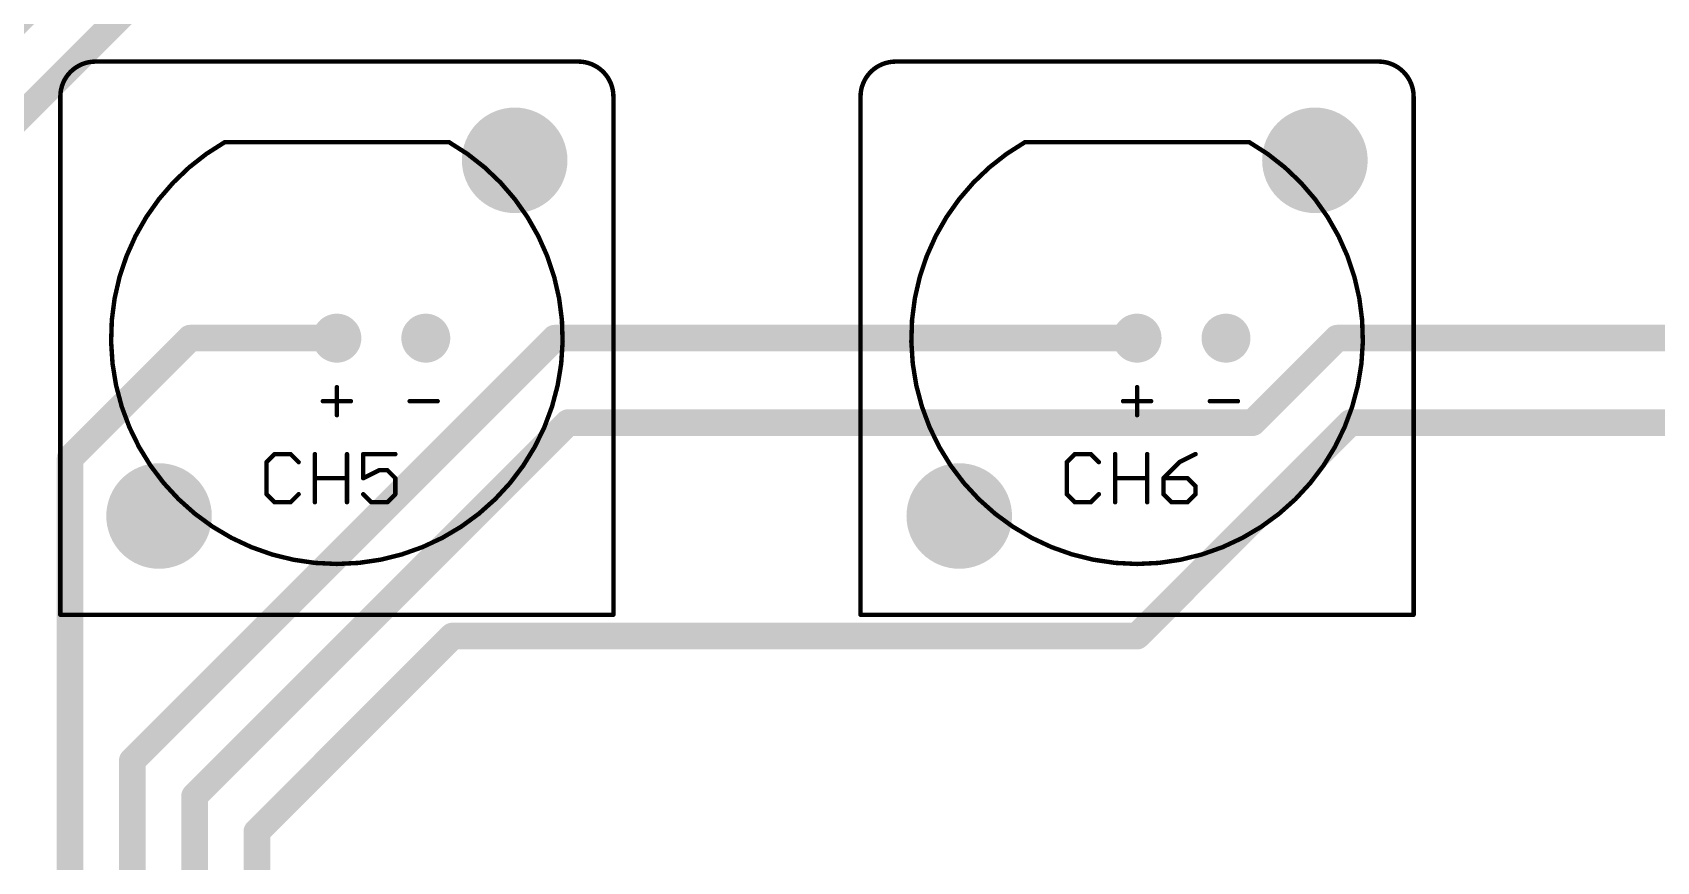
# Model space of a CAD drawing. Extents: x 0 to 124, y 0 to 91.
# Drawn here: x 24.07 to 70.46, y 23.79 to 47.47 of the extents above; entities that cross this region are included whole.
import ezdxf

# ---------------------------------------------------------------- set-up
doc = ezdxf.new("R2010")
doc.units = 0
for name, color, linetype in [('1', 14, 'CONTINUOUS'), ('17', 94, 'CONTINUOUS'), ('21', 6, 'CONTINUOUS')]:
    doc.layers.add(name, color=color, linetype=linetype)

# ---------------------------------------------------------------- blocks, each defined once
blk = doc.blocks.new('ROUNDP')
at = {"const_width": 0.5}
blk.add_lwpolyline([(0, -0.25, 1), (0, 0.25, 1), (0, -0.25)], format="xyb", dxfattribs=at)

msp = doc.modelspace()

# ---------------------------------------------------------------- linework, layer by layer
at = {"layer": '1', "const_width": 0.762}
for points in [[(47.498, 71.628), (21.336, 45.466)], [(44.196, 65.532), (23.368, 44.704)], [(28.575, 38.735), (25.146, 35.306)], [(38.989, 38.735), (26.924, 26.67)], [(32.766, 38.735), (28.575, 38.735)], [(55.626, 38.735), (38.989, 38.735)], [(61.341, 38.735), (58.928, 36.322)], [(78.486, 38.735), (61.341, 38.735)], [(39.37, 36.322), (28.702, 25.654)], [(58.928, 36.322), (39.37, 36.322)], [(61.722, 36.322), (55.626, 30.226)], [(82.042, 36.322), (61.722, 36.322)], [(25.146, 35.306), (25.146, 11.938)], [(36.068, 30.226), (30.48, 24.638)], [(55.626, 30.226), (36.068, 30.226)], [(26.924, 26.67), (26.924, 12.7)], [(28.702, 25.654), (28.702, 13.208)], [(30.48, 24.638), (30.48, 14.224)]]:
    msp.add_lwpolyline(points, dxfattribs=at)
at = {"layer": '1', "const_width": 0.381}
for points in [[(28.575, 38.9255, 1), (28.575, 38.5445)], [(28.7097, 38.6003, 1), (28.4403, 38.8697)], [(32.766, 38.5445, 1), (32.766, 38.9255)], [(38.989, 38.9255, 1), (38.989, 38.5445)], [(39.1237, 38.6003, 1), (38.8543, 38.8697)], [(55.626, 38.5445, 1), (55.626, 38.9255)], [(61.341, 38.9255, 1), (61.341, 38.5445)], [(61.4757, 38.6003, 1), (61.2063, 38.8697)], [(39.37, 36.5125, 1), (39.37, 36.1315)], [(39.5047, 36.1873, 1), (39.2353, 36.4567)], [(58.928, 36.1315, 1), (58.928, 36.5125)], [(61.722, 36.5125, 1), (61.722, 36.1315)], [(61.8567, 36.1873, 1), (61.5873, 36.4567)], [(58.7933, 36.4567, 1), (59.0627, 36.1873)], [(25.3365, 35.306, 1), (24.9555, 35.306)], [(25.0113, 35.4407, 1), (25.2807, 35.1713)], [(36.068, 30.4165, 1), (36.068, 30.0355)], [(36.2027, 30.0913, 1), (35.9333, 30.3607)], [(55.4913, 30.3607, 1), (55.7607, 30.0913)], [(55.626, 30.0355, 1), (55.626, 30.4165)], [(27.1145, 26.67, 1), (26.7335, 26.67)], [(26.7893, 26.8047, 1), (27.0587, 26.5353)], [(28.8925, 25.654, 1), (28.5115, 25.654)], [(28.5673, 25.7887, 1), (28.8367, 25.5193)], [(30.6705, 24.638, 1), (30.2895, 24.638)], [(30.3453, 24.7727, 1), (30.6147, 24.5033)]]:
    msp.add_lwpolyline(points, format="xyb", dxfattribs=at)
at = {"layer": '21'}
for points, const_width in [([(25.866, 46.635, 0.4142), (24.866, 45.635)], 0.127), ([(25.866, 46.6668, 1), (25.866, 46.6033)], 0.0635), ([(25.866, 46.6033, 1), (25.866, 46.6668)], 0.0635), ([(39.666, 46.6668, 1), (39.666, 46.6033)], 0.0635), ([(40.666, 45.635, 0.4142), (39.666, 46.635)], 0.127), ([(39.666, 46.6033, 1), (39.666, 46.6668)], 0.0635), ([(48.726, 46.635, 0.4142), (47.726, 45.635)], 0.127), ([(48.726, 46.6668, 1), (48.726, 46.6033)], 0.0635), ([(48.726, 46.6033, 1), (48.726, 46.6668)], 0.0635), ([(62.526, 46.6668, 1), (62.526, 46.6033)], 0.0635), ([(63.526, 45.635, 0.4142), (62.526, 46.635)], 0.127), ([(62.526, 46.6033, 1), (62.526, 46.6668)], 0.0635), ([(24.8977, 45.635, 1), (24.8343, 45.635)], 0.0635), ([(24.8343, 45.635, 1), (24.8977, 45.635)], 0.0635), ([(40.6978, 45.635, 1), (40.6343, 45.635)], 0.0635), ([(40.6343, 45.635, 1), (40.6978, 45.635)], 0.0635), ([(47.7578, 45.635, 1), (47.6942, 45.635)], 0.0635), ([(47.6942, 45.635, 1), (47.7578, 45.635)], 0.0635), ([(63.5578, 45.635, 1), (63.4943, 45.635)], 0.0635), ([(63.4943, 45.635, 1), (63.5578, 45.635)], 0.0635), ([(29.566, 44.335, 3.7656), (35.966, 44.335)], 0.127), ([(29.566, 44.3668, 1), (29.566, 44.3032)], 0.0635), ([(29.5818, 44.3074, 1), (29.5502, 44.3626)], 0.0635), ([(35.9818, 44.3626, 1), (35.9502, 44.3074)], 0.0635), ([(35.966, 44.3032, 1), (35.966, 44.3668)], 0.0635), ([(52.426, 44.335, 3.7656), (58.826, 44.335)], 0.127), ([(52.426, 44.3668, 1), (52.426, 44.3032)], 0.0635), ([(52.4418, 44.3074, 1), (52.4102, 44.3626)], 0.0635), ([(58.8418, 44.3626, 1), (58.8102, 44.3074)], 0.0635), ([(58.826, 44.3032, 1), (58.826, 44.3668)], 0.0635), ([(32.7978, 37.335, 1), (32.7342, 37.335)], 0.0635), ([(55.6578, 37.335, 1), (55.5943, 37.335)], 0.0635), ([(32.366, 36.9668, 1), (32.366, 36.9032)], 0.0635), ([(33.166, 36.9032, 1), (33.166, 36.9668)], 0.0635), ([(34.846, 36.9668, 1), (34.846, 36.9032)], 0.0635), ([(35.646, 36.9032, 1), (35.646, 36.9668)], 0.0635), ([(55.226, 36.9668, 1), (55.226, 36.9032)], 0.0635), ([(56.026, 36.9032, 1), (56.026, 36.9668)], 0.0635), ([(57.706, 36.9668, 1), (57.706, 36.9032)], 0.0635), ([(58.506, 36.9032, 1), (58.506, 36.9668)], 0.0635), ([(32.7342, 36.535, 1), (32.7978, 36.535)], 0.0635), ([(55.5943, 36.535, 1), (55.6578, 36.535)], 0.0635), ([(30.9868, 35.4544, 1), (30.9868, 35.3909)], 0.0635), ([(31.0092, 35.4002, 1), (30.9643, 35.4451)], 0.0635), ([(31.4673, 35.4451, 1), (31.4224, 35.4002)], 0.0635), ([(31.4448, 35.3909, 1), (31.4448, 35.4544)], 0.0635), ([(32.1707, 35.4227, 1), (32.1072, 35.4227)], 0.0635), ([(33.0868, 35.4227, 1), (33.0233, 35.4227)], 0.0635), ([(33.5518, 35.4227, 1), (33.4883, 35.4227)], 0.0635), ([(33.5201, 35.4544, 1), (33.5201, 35.3909)], 0.0635), ([(34.4362, 35.3909, 1), (34.4362, 35.4544)], 0.0635), ([(53.8468, 35.4544, 1), (53.8468, 35.3909)], 0.0635), ([(53.8692, 35.4002, 1), (53.8243, 35.4451)], 0.0635), ([(54.3273, 35.4451, 1), (54.2824, 35.4002)], 0.0635), ([(54.3048, 35.3909, 1), (54.3048, 35.4544)], 0.0635), ([(55.0307, 35.4227, 1), (54.9672, 35.4227)], 0.0635), ([(55.9468, 35.4227, 1), (55.8833, 35.4227)], 0.0635), ([(57.3104, 35.3943, 1), (57.282, 35.4511)], 0.0635), ([(30.7895, 35.1936, 1), (30.726, 35.1936)], 0.0635), ([(30.7353, 35.2161, 1), (30.7802, 35.1712)], 0.0635), ([(31.6514, 35.1712, 1), (31.6963, 35.2161)], 0.0635), ([(32.1389, 34.7673, 1), (32.1389, 34.7038)], 0.0635), ([(33.055, 34.7038, 1), (33.055, 34.7673)], 0.0635), ([(33.5059, 34.764, 1), (33.5343, 34.7072)], 0.0635), ([(33.9781, 34.9964, 1), (33.9781, 34.9329)], 0.0635), ([(33.9923, 34.9362, 1), (33.9639, 34.993)], 0.0635), ([(34.2296, 34.9871, 1), (34.1847, 34.9422)], 0.0635), ([(34.2072, 34.9329, 1), (34.2072, 34.9964)], 0.0635), ([(34.468, 34.7356, 1), (34.4045, 34.7356)], 0.0635), ([(53.6495, 35.1936, 1), (53.586, 35.1936)], 0.0635), ([(53.5953, 35.2161, 1), (53.6402, 35.1712)], 0.0635), ([(54.5114, 35.1712, 1), (54.5563, 35.2161)], 0.0635), ([(54.9989, 34.7673, 1), (54.9989, 34.7038)], 0.0635), ([(55.915, 34.7038, 1), (55.915, 34.7673)], 0.0635), ([(56.4118, 34.7356, 1), (56.3483, 34.7356)], 0.0635), ([(56.3801, 34.7673, 1), (56.3801, 34.7038)], 0.0635), ([(56.8239, 35.222, 1), (56.8523, 35.1652)], 0.0635), ([(56.8606, 35.1712, 1), (56.8157, 35.2161)], 0.0635), ([(57.0896, 34.758, 1), (57.0447, 34.7131)], 0.0635), ([(57.0672, 34.7038, 1), (57.0672, 34.7673)], 0.0635), ([(30.7802, 34.3, 1), (30.7353, 34.2551)], 0.0635), ([(31.6963, 34.2551, 1), (31.6514, 34.3)], 0.0635), ([(33.4883, 34.7356, 1), (33.5518, 34.7356)], 0.0635), ([(33.5425, 34.3, 1), (33.4976, 34.2551)], 0.0635), ([(34.4138, 34.7131, 1), (34.4587, 34.758)], 0.0635), ([(34.4587, 34.2551, 1), (34.4138, 34.3)], 0.0635), ([(53.6402, 34.3, 1), (53.5953, 34.2551)], 0.0635), ([(54.5563, 34.2551, 1), (54.5114, 34.3)], 0.0635), ([(56.3576, 34.758, 1), (56.4025, 34.7131)], 0.0635), ([(56.4025, 34.3, 1), (56.3576, 34.2551)], 0.0635), ([(57.328, 34.5066, 1), (57.2645, 34.5066)], 0.0635), ([(57.2738, 34.4841, 1), (57.3187, 34.529)], 0.0635), ([(57.3187, 34.2551, 1), (57.2738, 34.3)], 0.0635), ([(30.726, 34.2775, 1), (30.7895, 34.2775)], 0.0635), ([(30.9868, 34.0803, 1), (30.9868, 34.0168)], 0.0635), ([(30.9643, 34.026, 1), (31.0092, 34.071)], 0.0635), ([(31.4224, 34.071, 1), (31.4673, 34.026)], 0.0635), ([(31.4448, 34.0168, 1), (31.4448, 34.0803)], 0.0635), ([(32.1072, 34.0485, 1), (32.1707, 34.0485)], 0.0635), ([(33.0233, 34.0485, 1), (33.0868, 34.0485)], 0.0635), ([(33.7491, 34.0803, 1), (33.7491, 34.0168)], 0.0635), ([(33.7267, 34.026, 1), (33.7716, 34.071)], 0.0635), ([(34.1847, 34.071, 1), (34.2296, 34.026)], 0.0635), ([(34.2072, 34.0168, 1), (34.2072, 34.0803)], 0.0635), ([(34.4045, 34.2775, 1), (34.468, 34.2775)], 0.0635), ([(53.586, 34.2775, 1), (53.6495, 34.2775)], 0.0635), ([(53.8468, 34.0803, 1), (53.8468, 34.0168)], 0.0635), ([(53.8243, 34.026, 1), (53.8692, 34.071)], 0.0635), ([(54.2824, 34.071, 1), (54.3273, 34.026)], 0.0635), ([(54.3048, 34.0168, 1), (54.3048, 34.0803)], 0.0635), ([(54.9672, 34.0485, 1), (55.0307, 34.0485)], 0.0635), ([(55.8833, 34.0485, 1), (55.9468, 34.0485)], 0.0635), ([(56.3483, 34.2775, 1), (56.4118, 34.2775)], 0.0635), ([(56.6091, 34.0803, 1), (56.6091, 34.0168)], 0.0635), ([(56.5867, 34.026, 1), (56.6316, 34.071)], 0.0635), ([(57.0447, 34.071, 1), (57.0896, 34.026)], 0.0635), ([(57.0672, 34.0168, 1), (57.0672, 34.0803)], 0.0635), ([(57.2645, 34.2775, 1), (57.328, 34.2775)], 0.0635), ([(24.866, 30.8667, 1), (24.866, 30.8033)], 0.0635), ([(24.8343, 30.835, 1), (24.8977, 30.835)], 0.0635), ([(40.6343, 30.835, 1), (40.6978, 30.835)], 0.0635), ([(40.666, 30.8033, 1), (40.666, 30.8667)], 0.0635), ([(47.6942, 30.835, 1), (47.7578, 30.835)], 0.0635), ([(47.726, 30.8667, 1), (47.726, 30.8033)], 0.0635), ([(63.4943, 30.835, 1), (63.5578, 30.835)], 0.0635), ([(63.526, 30.8033, 1), (63.526, 30.8667)], 0.0635)]:
    msp.add_lwpolyline(points, format="xyb", dxfattribs=dict(at, const_width=const_width))
at = {"layer": '21', "const_width": 0.127}
for points in [[(39.666, 46.635), (25.866, 46.635)], [(62.526, 46.635), (48.726, 46.635)], [(24.866, 45.635), (24.866, 30.835)], [(40.666, 30.835), (40.666, 45.635)], [(47.726, 45.635), (47.726, 30.835)], [(63.526, 30.835), (63.526, 45.635)], [(29.566, 44.335), (35.966, 44.335)], [(52.426, 44.335), (58.826, 44.335)], [(32.766, 37.335), (32.766, 36.535)], [(55.626, 37.335), (55.626, 36.535)], [(32.366, 36.935), (33.166, 36.935)], [(34.846, 36.935), (35.646, 36.935)], [(55.226, 36.935), (56.026, 36.935)], [(57.706, 36.935), (58.506, 36.935)], [(30.9868, 35.4227), (30.7577, 35.1936)], [(31.4448, 35.4227), (30.9868, 35.4227)], [(31.6738, 35.1936), (31.4448, 35.4227)], [(32.1389, 34.0485), (32.1389, 35.4227)], [(33.055, 35.4227), (33.055, 34.0485)], [(34.4362, 35.4227), (33.5201, 35.4227)], [(33.5201, 35.4227), (33.5201, 34.7356)], [(53.8468, 35.4227), (53.6177, 35.1936)], [(54.3048, 35.4227), (53.8468, 35.4227)], [(54.5338, 35.1936), (54.3048, 35.4227)], [(54.9989, 34.0485), (54.9989, 35.4227)], [(55.915, 35.4227), (55.915, 34.0485)], [(57.2962, 35.4227), (56.8381, 35.1936)], [(30.7577, 35.1936), (30.7577, 34.2775)], [(32.1389, 34.7356), (33.055, 34.7356)], [(33.5201, 34.7356), (33.9781, 34.9646)], [(33.9781, 34.9646), (34.2072, 34.9646)], [(34.2072, 34.9646), (34.4362, 34.7356)], [(34.4362, 34.7356), (34.4362, 34.2775)], [(53.6177, 35.1936), (53.6177, 34.2775)], [(54.9989, 34.7356), (55.915, 34.7356)], [(56.8381, 35.1936), (56.3801, 34.7356)], [(56.3801, 34.7356), (56.3801, 34.2775)], [(57.0672, 34.7356), (56.3801, 34.7356)], [(57.2962, 34.5066), (57.0672, 34.7356)], [(30.7577, 34.2775), (30.9868, 34.0485)], [(31.4448, 34.0485), (31.6738, 34.2775)], [(33.7491, 34.0485), (33.5201, 34.2775)], [(34.4362, 34.2775), (34.2072, 34.0485)], [(53.6177, 34.2775), (53.8468, 34.0485)], [(54.3048, 34.0485), (54.5338, 34.2775)], [(56.3801, 34.2775), (56.6091, 34.0485)], [(57.0672, 34.0485), (57.2962, 34.2775)], [(57.2962, 34.2775), (57.2962, 34.5066)], [(30.9868, 34.0485), (31.4448, 34.0485)], [(34.2072, 34.0485), (33.7491, 34.0485)], [(53.8468, 34.0485), (54.3048, 34.0485)], [(56.6091, 34.0485), (57.0672, 34.0485)], [(24.866, 30.835), (40.666, 30.835)], [(47.726, 30.835), (63.526, 30.835)]]:
    msp.add_lwpolyline(points, dxfattribs=at)

# ---------------------------------------------------------------- block references
at = {"layer": '17'}
for p, xscale, yscale in [((37.846, 43.815), 3.015, 3.015), ((60.706, 43.815), 3.015, 3.015), ((32.766, 38.735), 1.398, 1.398), ((35.306, 38.735), 1.398, 1.398), ((55.626, 38.735), 1.398, 1.398), ((58.166, 38.735), 1.398, 1.398), ((27.686, 33.655), 3.015, 3.015), ((50.546, 33.655), 3.015, 3.015)]:
    msp.add_blockref('ROUNDP', p, dxfattribs=dict(at, xscale=xscale, yscale=yscale))

doc.saveas('drawing.dxf')
